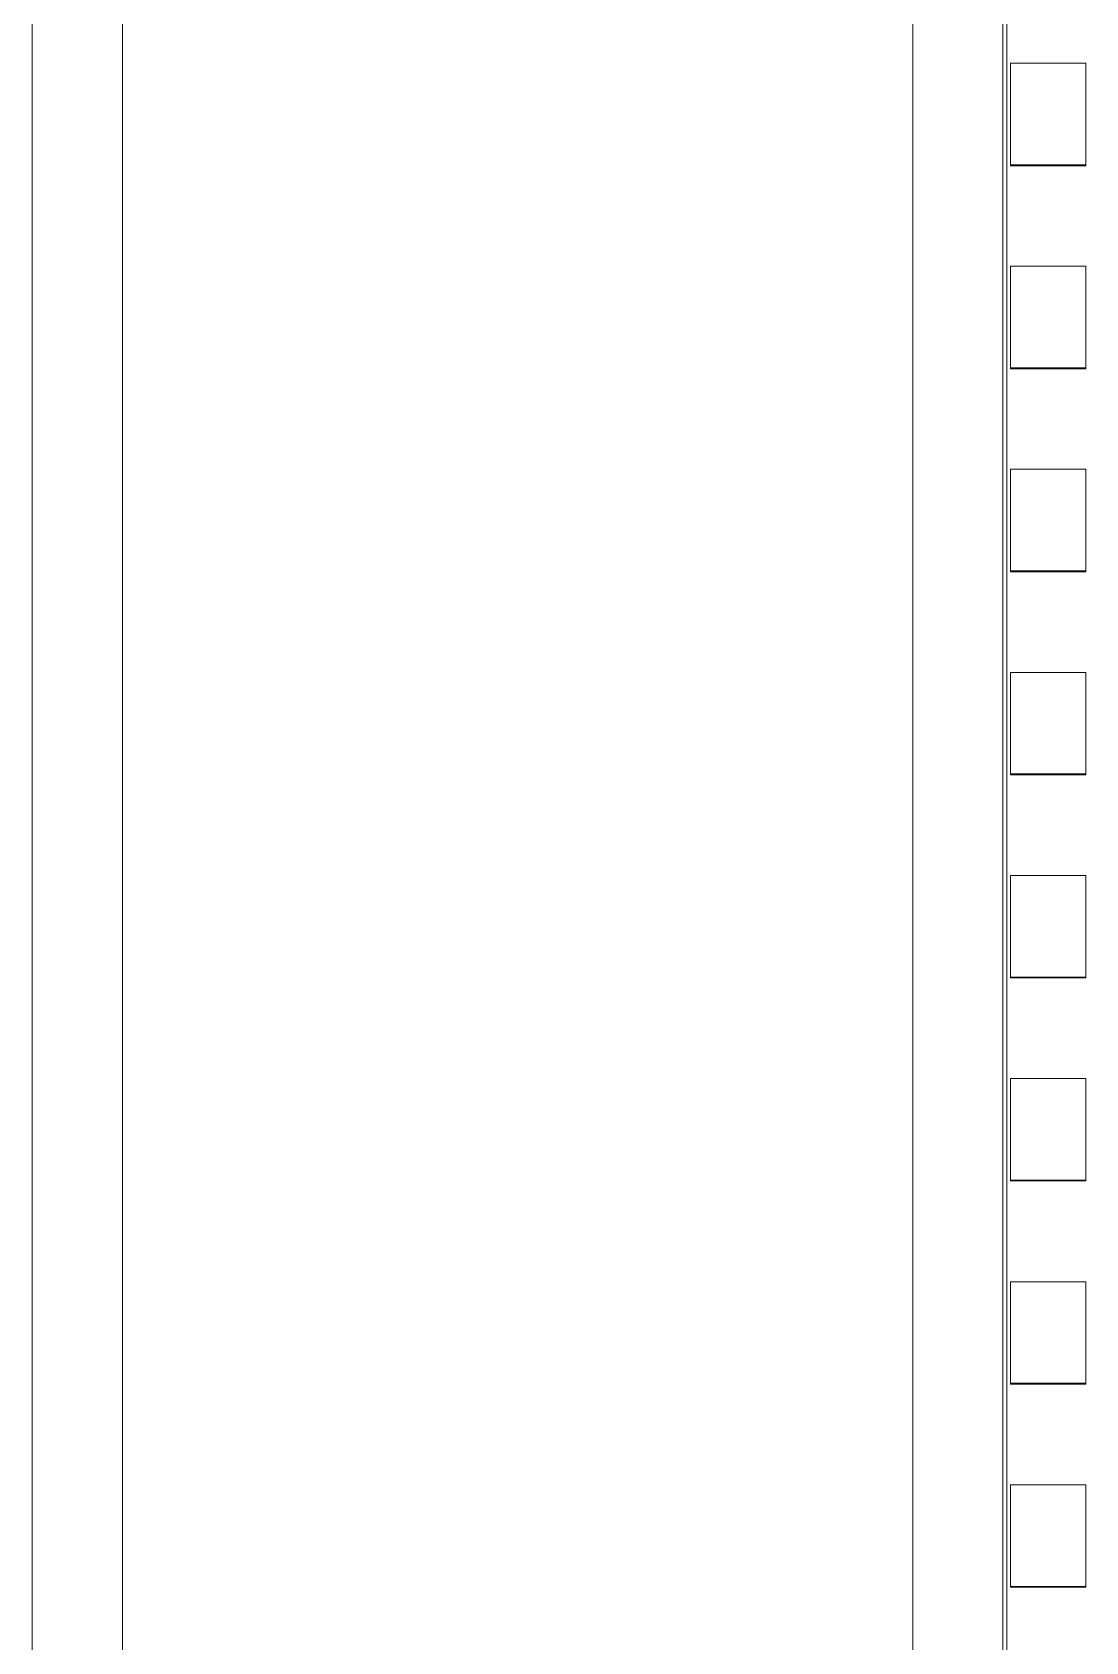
# Model space of a CAD drawing. Header units: millimetres. Extents: x 1359 to 3577, y 1336 to 3557.
# Drawn here: x 2580.87 to 2608.87, y 2979.45 to 3022.26 of the extents above; entities that cross this region are included whole.
import ezdxf

# ---------------------------------------------------------------- set-up
doc = ezdxf.new("R2010")
doc.units = ezdxf.units.MM
doc.layers.add('000-PI-Oprema', color=30, linetype='Continuous', lineweight=5)

msp = doc.modelspace()

# ---------------------------------------------------------------- linework, layer by layer
at = {"layer": '000-PI-Oprema', "color": 0, "linetype": 'ByBlock', "lineweight": 0}
for p, q in [((2606.771, 2930.141), (2606.771, 3038.956)), ((2606.871, 3018.734), (2606.871, 3021.437)), ((2606.871, 3021.437), (2608.871, 3021.437)), ((2608.871, 3018.734), (2608.871, 3021.437)), ((2606.871, 3018.705), (2606.871, 3018.734)), ((2606.871, 3018.734), (2608.871, 3018.734)), ((2606.871, 3018.705), (2608.871, 3018.705)), ((2608.871, 3018.705), (2608.871, 3018.734)), ((2606.871, 3013.333), (2606.871, 3016.035)), ((2606.871, 3016.035), (2608.871, 3016.035)), ((2608.871, 3013.333), (2608.871, 3016.035)), ((2606.871, 3013.305), (2606.871, 3013.333)), ((2606.871, 3013.333), (2608.871, 3013.333)), ((2606.871, 3013.305), (2608.871, 3013.305)), ((2608.871, 3013.305), (2608.871, 3013.333)), ((2606.871, 3007.931), (2606.871, 3010.634)), ((2606.871, 3010.634), (2608.871, 3010.634)), ((2608.871, 3007.931), (2608.871, 3010.634)), ((2606.871, 3007.905), (2606.871, 3007.931)), ((2606.871, 3007.931), (2608.871, 3007.931)), ((2606.871, 3007.905), (2608.871, 3007.905)), ((2608.871, 3007.905), (2608.871, 3007.931)), ((2606.871, 3002.53), (2606.871, 3005.232)), ((2606.871, 3005.232), (2608.871, 3005.232)), ((2608.871, 3002.53), (2608.871, 3005.232)), ((2606.871, 3002.506), (2606.871, 3002.53)), ((2606.871, 3002.53), (2608.871, 3002.53)), ((2608.871, 3002.506), (2608.871, 3002.53)), ((2606.871, 3002.506), (2608.871, 3002.506)), ((2606.871, 2997.128), (2606.871, 2999.83)), ((2606.871, 2999.83), (2608.871, 2999.83)), ((2608.871, 2997.128), (2608.871, 2999.83)), ((2606.871, 2997.106), (2606.871, 2997.128)), ((2606.871, 2997.128), (2608.871, 2997.128)), ((2606.871, 2997.106), (2608.871, 2997.106)), ((2608.871, 2997.106), (2608.871, 2997.128)), ((2606.871, 2991.727), (2606.871, 2994.429)), ((2606.871, 2994.429), (2608.871, 2994.429)), ((2608.871, 2991.727), (2608.871, 2994.429)), ((2606.871, 2991.727), (2608.871, 2991.727)), ((2606.871, 2991.706), (2606.871, 2991.727)), ((2606.871, 2991.706), (2608.871, 2991.706)), ((2608.871, 2991.706), (2608.871, 2991.727)), ((2606.871, 2986.325), (2606.871, 2989.027)), ((2606.871, 2989.027), (2608.871, 2989.027)), ((2608.871, 2986.325), (2608.871, 2989.027)), ((2606.871, 2986.306), (2606.871, 2986.325)), ((2606.871, 2986.325), (2608.871, 2986.325)), ((2606.871, 2986.306), (2608.871, 2986.306)), ((2608.871, 2986.306), (2608.871, 2986.325)), ((2606.871, 2980.924), (2606.871, 2983.625)), ((2606.871, 2983.625), (2608.871, 2983.625)), ((2608.871, 2980.924), (2608.871, 2983.625)), ((2606.871, 2980.906), (2606.871, 2980.924)), ((2606.871, 2980.924), (2608.871, 2980.924)), ((2606.871, 2980.906), (2608.871, 2980.906)), ((2608.871, 2980.906), (2608.871, 2980.924))]:
    msp.add_line(p, q, dxfattribs=at)
for points, knots in [([(2580.871, 3039.142), (2580.871, 3036.098), (2580.871, 3026.528), (2580.871, 3012.358), (2580.871, 2997.792), (2580.871, 2983.582), (2580.871, 2969.287), (2580.871, 2953.801), (2580.871, 2941.161), (2580.871, 2933.196), (2580.871, 2929.856)], [0, 0, 0, 0, 0.083934, 0.263736, 0.389889, 0.484142, 0.653794, 0.78188, 0.908517, 1, 1, 1, 1]), ([(2606.671, 2929.856), (2606.671, 2933.196), (2606.671, 2941.161), (2606.671, 2953.801), (2606.671, 2969.287), (2606.671, 2983.582), (2606.671, 2997.792), (2606.671, 3012.358), (2606.671, 3026.528), (2606.671, 3036.098), (2606.671, 3039.142)], [0, 0, 0, 0, 0.091483, 0.21812, 0.346206, 0.515858, 0.610111, 0.736264, 0.916066, 1, 1, 1, 1]), ([(2583.271, 3036.077), (2583.271, 3034.053), (2583.271, 3025.504), (2583.271, 3012.358), (2583.271, 2997.792), (2583.271, 2983.582), (2583.271, 2969.287), (2583.271, 2953.801), (2583.271, 2941.043), (2583.271, 2932.161), (2583.271, 2927.904), (2583.271, 2927.106)], [0, 0, 0, 0, 0.055935, 0.236292, 0.362833, 0.457376, 0.627551, 0.756032, 0.883059, 0.978086, 1, 1, 1, 1]), ([(2604.271, 3036.077), (2604.271, 3034.053), (2604.271, 3025.504), (2604.271, 3012.358), (2604.271, 2997.792), (2604.271, 2983.582), (2604.271, 2969.287), (2604.271, 2953.801), (2604.271, 2941.043), (2604.271, 2932.161), (2604.271, 2927.904), (2604.271, 2927.106)], [0, 0, 0, 0, 0.055935, 0.236292, 0.362833, 0.457376, 0.627551, 0.756032, 0.883059, 0.978086, 1, 1, 1, 1])]:
    msp.add_open_spline(points, degree=3, knots=knots, dxfattribs=at)

doc.saveas('drawing.dxf')
